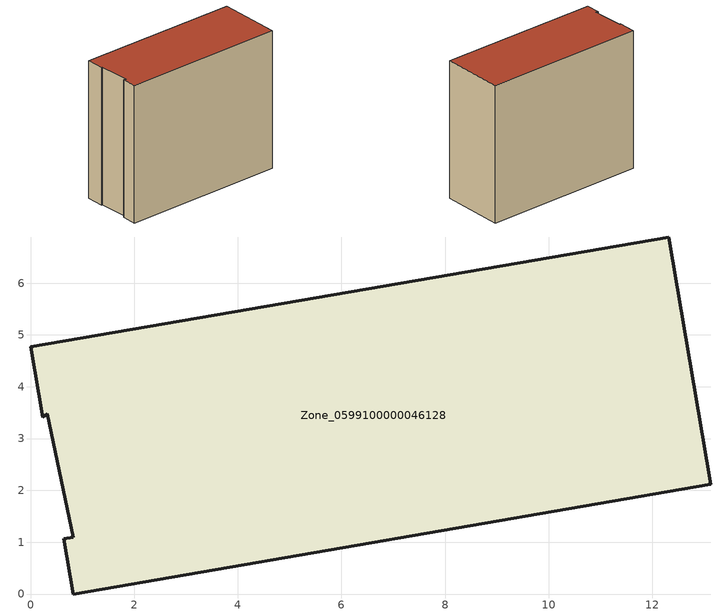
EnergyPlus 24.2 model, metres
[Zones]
Zone_0599100000046128
 floor ground (C_G): 0.64,1.07 0.82,1.09 0.32,3.48 0.23,3.41 0,4.77 12.32,6.89 13.13,2.12 0.82,0 z0
 wall outside (C_F): 0.82,0 13.13,2.12 12.32,6.89 0,4.77 0.23,3.41 0.32,3.48 0.82,1.09 0.64,1.07 0.82,0 z0:10.67
 roof outside (C_R): 0.82,1.09 0.64,1.07 0.82,0 13.13,2.12 12.32,6.89 0,4.77 0.23,3.41 0.32,3.48 z10.67
[BUILDING]
Pand.0599100000046128: North Axis=0; Terrain=City; Loads Convergence Tolerance Value=0.04; Temperature Convergence Tolerance Value=0.4; Solar Distribution=FullExterior; Maximum Number of Warmup Days=25; Minimum Number of Warmup Days=1
[Site:Location]
Rotterdam.The.Hague.AP_ZH_NLD Design_Conditions: Latitude=51.96; Longitude=4.45; Time Zone=1; Elevation=-4.5
[SITE:GROUNDTEMPERATURE:BUILDINGSURFACE]
18, 18, 18, 18, 18, 18, 18, 18, 18, 18, 18, 18
[MATERIAL] Thermal Absorptance=0.9; Solar Absorptance=0.7; Visible Absorptance=0.7
Name | Roughness | Thickness | Conductivity | Density | Specific Heat
G.TI.1946 | MediumSmooth | 0.15 | 1 | 540 | 1210
F.TI.1946 | Rough | 0.3 | 0.857143 | 1920 | 840
R.TI.1946 | MediumRough | 0.2 | 0.1 | 1500 | 1000
[CONSTRUCTION]
C_G: G.TI.1946
C_F: F.TI.1946
C_R: R.TI.1946
[ZONE]
Zone_0599100000046128: Type=1; Multiplier=1; Ceiling Height=Autocalculate; Volume=Autocalculate; Floor Area=autocalculate; Part of Total Floor Area=Yes
[ZONEINFILTRATION:DESIGNFLOWRATE]
Infil_Zone_0599100000046128: Zone or ZoneList or Space or SpaceList=Zone_0599100000046128; Schedule=AlwaysOn; Design Flow Rate Calculation Method=Flow/Area; Flow Rate per Floor Area=0.003; Constant Term Coefficient=1; Temperature Term Coefficient=0; Velocity Term Coefficient=0; Velocity Squared Term Coefficient=0
[HVACTEMPLATE:ZONE:IDEALLOADSAIRSYSTEM]
Zone_0599100000046128: Maximum Heating Supply Air Temperature=50; Minimum Cooling Supply Air Temperature=13; Maximum Heating Supply Air Humidity Ratio=0.0156; Minimum Cooling Supply Air Humidity Ratio=0.0077; Heating Limit=NoLimit; Cooling Limit=NoLimit; Dehumidification Control Type=ConstantSensibleHeatRatio; Cooling Sensible Heat Ratio=0.7; Dehumidification Setpoint=60; Humidification Control Type=None; Humidification Setpoint=30; Outdoor Air Method=None; Outdoor Air Flow Rate per Person=0.00944; Outdoor Air Flow Rate per Zone Floor Area=0; Outdoor Air Flow Rate per Zone=0; Demand Controlled Ventilation Type=None; Outdoor Air Economizer Type=NoEconomizer; Heat Recovery Type=None; Sensible Heat Recovery Effectiveness=0.7; Latent Heat Recovery Effectiveness=0.65
[ZONECONTROL:THERMOSTAT]
ThermostatControl_Zone_0599100000046128: Zone or ZoneList=Zone_0599100000046128; Control Type Schedule=DualSetpointControlType; Control 1=Thermostat_Zone_0599100000046128; Temperature Difference Between Cutout And Setpoint=0
[THERMOSTATSETPOINT:DUALSETPOINT]
Thermostat_Zone_0599100000046128: Heating Setpoint Temperature Schedule=HeatingSetpoint_Zone_0599100000046128; Cooling Setpoint Temperature Schedule=CoolingSetpoint_Zone_0599100000046128
[SCHEDULE:COMPACT]
HeatingSetpoint_Zone_0599100000046128: Through: 12/31, For: AllDays, Until: 24:00, 21
CoolingSetpoint_Zone_0599100000046128: Through: 12/31, For: AllDays, Until: 24:00, 24
DualSetpointControlType: Through: 12/31, For: AllDays, Until: 24:00, 4
AlwaysOn: Through: 12/31, For: AllDays, Until: 24:00, 1
